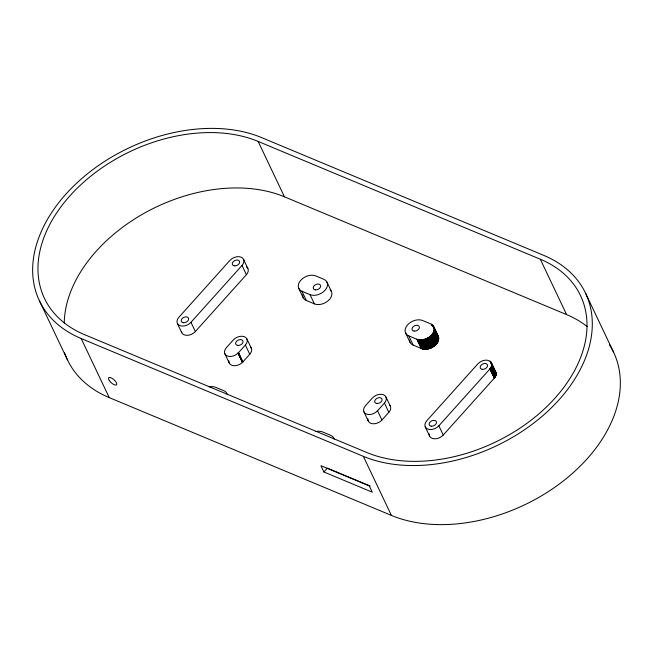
<?xml version="1.0" encoding="UTF-8"?>
<svg xmlns="http://www.w3.org/2000/svg" width="653" height="653" viewBox="0 0 653 653"><rect width="100%" height="100%" fill="white"/><g stroke="black" fill="none" stroke-linecap="round" stroke-linejoin="round"><path stroke-width="0.98" d="M409.447 339.919A11.174 7.624 -25.4 0 0 413.161 345.102L421.226 348.465C428.98 351.836 442.75 343.217 437.224 334.565M429.258 433.919A8.383 5.714 -25.4 0 0 434.18 438.783A8.383 5.714 -25.4 0 0 443.24 435.045L494.607 377.826L496.182 374.365L495.374 371.337M408.778 335.871L416.843 339.234C425.274 343.649 441.15 330.785 430.711 323.896L422.573 320.501A11.174 7.624 -25.4 0 0 407.619 324.819A11.174 7.624 -25.4 0 0 408.778 335.871L413.161 345.102M496.198 374.096L490.142 361.28C486.183 358.775 480.796 360.693 477.825 363.901L426.768 420.769A8.383 5.714 -25.4 0 0 427.642 429.054A8.383 5.714 -25.4 0 0 438.865 425.813L489.913 368.953C492.011 366.831 492.721 363.019 490.191 361.313M438.718 338.776L434.351 329.259M438.702 338.989L434.335 329.545M496.182 374.365L491.211 363.705M434.302 329.904L438.685 339.127M434.269 330.116L438.645 339.421M496.133 374.691L491.791 365.19M438.587 339.707L434.245 330.263M496.084 374.904L491.75 365.46M434.098 330.916L438.441 340.295M495.986 375.287L491.652 365.892M434.033 331.136L438.367 340.507M433.935 331.43L438.318 340.654M495.88 375.614L491.538 366.276M433.853 331.651L438.212 340.948M433.739 331.936L438.122 341.168M495.725 376.006L491.415 366.611M433.641 332.157L437.959 341.535M495.676 376.112L491.342 366.774M433.502 332.45L437.885 341.682M495.578 376.332L491.268 366.937M495.521 376.438L491.195 367.1M433.388 332.671L437.73 341.968M495.431 376.601L491.105 367.264M433.233 332.957L437.616 342.188M495.374 376.708L491.015 367.427M433.102 333.177L437.486 342.401M495.243 376.928L490.958 367.533M437.396 342.547L433.061 333.25M495.178 377.034L490.86 367.696M437.257 342.76L432.972 333.389M432.784 333.675L437.167 342.907M494.958 377.352L490.689 367.966M432.482 334.099L436.857 343.323M494.803 377.565L490.501 368.227M436.751 343.462L432.425 334.165M494.729 377.671L490.427 368.333M494.607 377.826L490.305 368.488M432.098 334.581L436.473 343.805M494.517 377.924L490.223 368.594M494.435 378.03L490.134 368.7M436.245 344.082L431.976 334.711M494.345 378.128L490.052 368.798M190.954 322.321L242.01 265.453A8.383 5.714 -25.4 0 0 241.137 257.168A8.383 5.714 -25.4 0 0 229.913 260.408L178.857 317.276A8.383 5.714 -25.4 0 0 179.73 325.561A8.383 5.714 -25.4 0 0 190.954 322.321L195.337 331.553A8.383 5.714 -25.4 0 1 186.889 335.316A8.383 5.714 -25.4 0 1 181.363 331.422M195.337 331.553L246.393 274.684A8.383 5.714 -25.4 0 0 246.491 266.922M238.476 352.726L245.373 345.037A8.383 5.714 -25.4 0 0 244.5 336.752A8.383 5.714 -25.4 0 0 233.276 339.993L226.379 347.674A8.383 5.714 -25.4 0 0 227.015 355.861A8.383 5.714 -25.4 0 0 238.051 353.167L238.476 352.726L242.851 361.95L242.426 362.399A8.383 5.714 -25.4 0 1 234.272 365.721A8.383 5.714 -25.4 0 1 228.925 362.072M242.851 361.95L249.756 354.269A8.383 5.714 -25.4 0 0 250.426 346.972M377.54 410.778L384.446 403.097A8.383 5.714 -25.4 0 0 383.572 394.812A8.383 5.714 -25.4 0 0 372.349 398.052L365.451 405.733A8.383 5.714 -25.4 0 0 366.325 414.018A8.383 5.714 -25.4 0 0 377.54 410.778L381.923 420.01A8.383 5.714 -25.4 0 1 373.712 423.781A8.383 5.714 -25.4 0 1 368.014 420.23M323.912 471.988L320.933 465.711L369.304 485.905L372.283 492.182L323.912 471.988L327.365 468.144L370.153 486.012M381.923 420.01L388.821 412.329A8.383 5.714 -25.4 0 0 389.531 405.064M436.065 344.278L431.739 334.981M435.747 344.613L431.494 335.25M242.475 362.35L238.149 353.069M431.233 335.511L435.616 344.735M431.037 335.699L435.42 344.931M429.821 336.736L434.196 345.959M428.792 337.446L433.176 346.678M432.262 347.225L427.96 337.944M431.657 347.535L427.446 338.221L431.829 347.453M431.037 347.829L426.654 338.597M430.319 348.131L425.936 338.899M425.111 339.193L429.584 348.392M429.405 348.457L425.021 339.225M428.482 348.718L424.099 339.495L428.67 348.669M427.462 348.947L423.079 339.715M426.54 349.077L422.165 339.854L426.727 349.061M425.634 349.159L421.25 339.927M420.63 339.944L425.095 349.167M424.923 349.167L420.54 339.944M420.01 339.927L424.483 349.159M424.311 349.151L419.928 339.919M419.414 339.878L423.879 349.11M418.997 339.821L423.544 349.077M423.291 349.037L418.916 339.813M418.589 339.756L423.046 348.996M422.891 348.963L418.426 339.723M418.189 339.666L422.728 348.931M422.564 348.898L418.108 339.65M417.871 339.593L422.409 348.857M422.181 348.8L417.798 339.568M421.65 348.629L417.202 339.372M417.055 339.323L421.512 348.58M421.365 348.522L416.843 339.234M540.317 259.233A140.534 95.844 -25.4 0 1 554.944 398.191A140.534 95.844 -25.4 0 1 366.79 452.496L84.645 334.703A140.534 95.844 -25.4 0 1 70.01 195.745A140.534 95.844 -25.4 0 1 258.164 141.44L540.317 259.233L566.608 314.607A140.534 95.844 -25.4 0 1 587.202 326.606M64.255 323.137A140.534 95.844 -25.4 0 1 142.468 214.241A140.534 95.844 -25.4 0 1 284.455 196.814L566.608 314.607M301.955 291.279L310.02 294.642A11.174 7.624 -25.4 0 0 324.982 290.324A11.174 7.624 -25.4 0 0 323.815 279.272L315.758 275.909A11.174 7.624 -25.4 0 0 300.796 280.227A11.174 7.624 -25.4 0 0 301.955 291.279L306.339 300.502L314.403 303.874A11.174 7.624 -25.4 0 0 328.361 300.56A11.174 7.624 -25.4 0 0 330.1 289.679M81.184 338.54L363.354 456.341A146.117 99.648 -25.4 0 0 558.976 399.873A146.117 99.648 -25.4 0 0 543.769 255.396L261.6 137.595A146.117 99.648 -25.4 0 0 65.977 194.063A146.117 99.648 -25.4 0 0 81.184 338.54L109.231 397.604L391.4 515.405A146.117 99.648 -25.4 0 0 563.539 480.796A146.117 99.648 -25.4 0 0 609.371 344.653M431.445 324.263L432.237 325.937M494.656 370.61L495.284 371.222M432.278 324.819L438.734 338.417M490.313 361.411L496.207 373.834M490.836 361.909L496.141 373.059M433.11 325.635L438.628 337.258M433.51 326.174L438.441 336.54M585.553 293.189L613.6 352.253M491.35 362.652L495.905 372.243M490.583 361.656L496.198 373.467M491.709 365.68L496.051 375.067M491.603 366.055L495.937 375.451M491.48 366.447L495.815 375.785M490.754 367.859L495.105 377.14M490.574 368.121L494.925 377.41M489.913 368.953L494.297 378.177M432.841 325.333L438.694 337.658M432.539 325.047L438.726 338.074M432.049 324.647L433.021 326.459M431.38 324.223L432.18 325.904M434.204 330.475L438.555 339.854M434.155 330.696L438.498 340.074M433.91 331.504L438.269 340.801M433.706 332.01L438.057 341.315M433.47 332.524L437.812 341.829M433.314 332.818L437.657 342.115M432.874 333.536L437.208 342.833M432.735 333.748L437.069 343.045M432.637 333.887L436.963 343.184M432.376 334.238L436.702 343.535M432.262 334.377L436.588 343.674M432.041 334.646L436.416 343.878M431.862 334.85L436.18 344.147M431.682 335.054L436 344.343M431.56 335.185L435.935 344.409M431.364 335.381L435.682 344.678M431.168 335.577L435.486 344.866M430.972 335.764L435.282 345.062M430.833 335.895L435.216 345.119M430.76 335.952L435.078 345.249M435.004 345.306L430.621 336.075L434.865 345.429M434.792 345.494L430.409 336.262L434.645 345.608M430.188 336.442L434.572 345.674M430.115 336.499L434.425 345.788M429.968 336.621L434.351 345.845M429.739 336.793L434.123 346.017M429.666 336.85L433.967 346.131M429.511 336.964L433.894 346.188M429.429 337.013L433.812 346.245M429.356 337.07L433.657 346.359M429.192 337.185L433.576 346.408M429.119 337.234L433.421 346.514M428.956 337.34L433.339 346.572M428.711 337.503L433.094 346.727M428.629 337.552L433.012 346.784M428.548 337.601L432.849 346.882M428.384 337.699L432.768 346.931M428.295 337.756L432.596 347.029M428.131 337.846L432.515 347.078M428.05 337.895L432.425 347.127M427.788 338.042L432.172 347.265M427.707 338.083L432 347.363M427.535 338.172L431.911 347.404M427.184 338.352L431.568 347.584M427.095 338.393L431.388 347.665M426.923 338.474L431.306 347.706M426.833 338.523L431.217 347.747M426.564 338.638L430.947 347.869M426.385 338.719L430.858 347.91M426.295 338.752L430.678 347.984M426.205 338.793L430.588 348.016M426.025 338.866L430.498 348.057M425.756 338.972L430.229 348.163M425.666 339.005L430.041 348.229M425.568 339.038L429.952 348.269M425.389 339.103L429.862 348.302M425.299 339.136L429.682 348.359M424.842 339.282L429.315 348.482M424.744 339.307L429.127 348.539M424.654 339.34L429.037 348.571M424.466 339.389L428.948 348.596M424.377 339.421L428.76 348.645M423.911 339.536L428.392 348.743M423.821 339.56L428.205 348.792M423.634 339.601L428.115 348.808M423.544 339.625L427.927 348.849M423.356 339.658L427.829 348.873M423.266 339.682L427.65 348.906M422.989 339.731L427.372 348.963M422.801 339.764L427.282 348.98M422.711 339.78L427.095 349.004M422.532 339.805L427.005 349.02M422.434 339.821L426.817 349.045M421.977 339.87L426.45 349.094M421.887 339.878L426.27 349.11M421.707 339.895L426.18 349.118M421.52 339.911L425.993 349.135M421.43 339.919L425.813 349.143M421.161 339.927L425.544 349.159M420.981 339.935L425.454 349.159M420.801 339.944L425.274 349.167M420.361 339.935L424.834 349.167M420.189 339.935L424.654 349.167M419.757 339.911L424.221 349.143M419.585 339.895L424.05 349.126M419.242 339.854L423.715 349.094M418.753 339.78L423.209 349.029M417.569 339.503L422.099 348.775M417.422 339.454L421.879 348.702M405.578 332.981L409.962 342.205M438.865 425.813L443.24 435.045M425.242 426.891L429.625 436.114M385.964 396.975L390.347 406.207M327.014 282.161L331.398 291.393M384.446 403.097L388.821 412.329M258.155 141.44L284.455 196.814M310.02 294.642L314.403 303.874M363.925 411.855L368.308 421.079M298.764 288.381L303.139 297.613M363.354 456.341L391.4 515.405M243.536 259.339L247.911 268.563M242.01 265.453L246.393 274.684M246.899 338.923L251.283 348.147M245.373 345.037L249.756 354.269M238.427 352.775L242.761 362.056M238.337 352.873L242.671 362.154M238.239 352.971L242.573 362.252M238.051 353.167L242.426 362.399M224.852 353.795L229.236 363.027M177.338 323.39L181.714 332.622M39.4 300.747L67.447 359.811M109.231 397.604A146.117 99.648 -25.4 0 1 64.5 352.555M306.339 300.502A11.174 7.624 -25.4 0 1 302.69 296.144M302.666 295.94A11.174 7.624 -25.4 0 1 302.641 294.829M315.742 431.56A11.174 7.624 -25.4 0 1 322.533 431.927L330.598 435.29A11.174 7.624 -25.4 0 1 334.132 439.118M367.966 419.928A8.383 5.714 -25.4 0 1 367.941 418.883M228.876 361.77A8.383 5.714 -25.4 0 1 228.876 360.774M209.197 386.903A11.174 7.624 -25.4 0 1 215.71 387.327L223.775 390.698A11.174 7.624 -25.4 0 1 227.358 394.722M315.317 289.859A3.91 2.669 -25.4 0 0 320.623 285.892A3.91 2.669 -25.4 0 0 314.819 285.124A3.91 2.669 -25.4 0 0 315.317 289.859M109.361 380.634A5.306 2.032 41.9 0 0 116.512 384.878A5.306 2.032 41.9 0 0 112.006 378.291A5.306 2.032 41.9 0 0 109.361 380.634M237.725 345.421A3.91 2.669 -25.4 0 0 243.03 341.446A3.91 2.669 -25.4 0 0 237.227 340.678A3.91 2.669 -25.4 0 0 237.725 345.421M376.797 403.472A3.91 2.669 -25.4 0 0 382.095 399.505A3.91 2.669 -25.4 0 0 376.291 398.738A3.91 2.669 -25.4 0 0 376.797 403.472M414.075 331.087A3.91 2.669 -25.4 0 0 419.381 327.12A3.91 2.669 -25.4 0 0 413.578 326.353A3.91 2.669 -25.4 0 0 414.075 331.087M234.362 265.836A3.91 2.669 -25.4 0 0 239.667 261.861A3.91 2.669 -25.4 0 0 233.864 261.102A3.91 2.669 -25.4 0 0 234.362 265.836M183.305 322.696A3.91 2.669 -25.4 0 0 188.611 318.729A3.91 2.669 -25.4 0 0 182.807 317.962A3.91 2.669 -25.4 0 0 183.305 322.696M482.265 369.329A3.91 2.669 -25.4 0 0 487.571 365.362A3.91 2.669 -25.4 0 0 481.767 364.594A3.91 2.669 -25.4 0 0 482.265 369.329M431.209 426.197A3.91 2.669 -25.4 0 0 436.514 422.222A3.91 2.669 -25.4 0 0 430.711 421.454A3.91 2.669 -25.4 0 0 431.209 426.197"/></g></svg>
